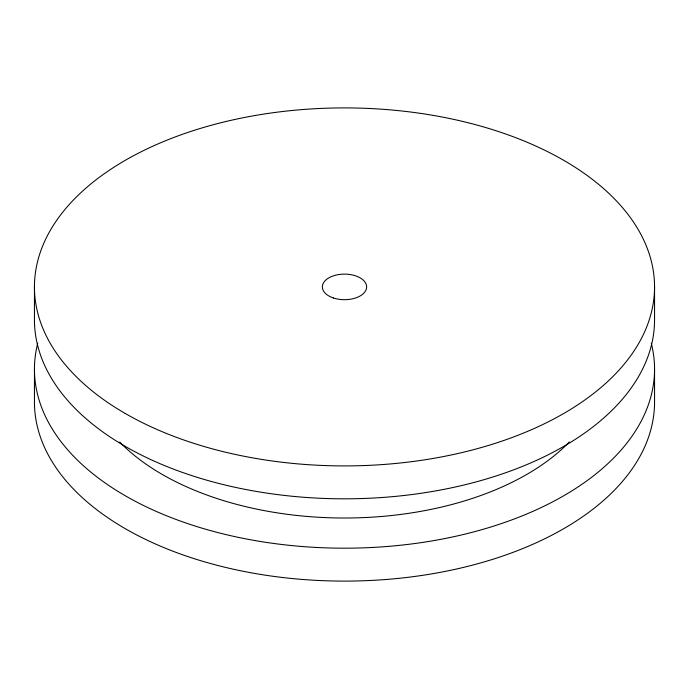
<?xml version="1.0" encoding="UTF-8"?>
<svg xmlns="http://www.w3.org/2000/svg" width="689" height="689" viewBox="0 0 689 689"><rect width="100%" height="100%" fill="white"/><g stroke="black" fill="none" stroke-linecap="round" stroke-linejoin="round"><path stroke-width="1.03" d="M654.55 286.908L654.55 319.817A310.05 179.002 0 0 1 344.5 498.819A310.05 179.002 0 0 1 34.45 319.817L34.45 286.908M654.55 369.183L654.55 402.092A310.05 179.002 0 0 1 344.5 581.103A310.05 179.002 0 0 1 34.45 402.092L34.45 369.183M651.269 343.225A310.05 179.002 0 0 1 344.5 548.186A310.05 179.002 0 0 1 37.731 343.225M569.321 442.002A257.781 148.833 0 0 1 344.5 518.016A257.781 148.833 0 0 1 119.679 442.002M125.26 413.486A310.05 179.002 0 0 0 643.982 333.235A310.05 179.002 0 0 0 264.257 114.004A310.05 179.002 0 0 0 125.26 413.486M333.424 297.984A22.143 12.79 0 0 0 366.643 286.908A22.143 12.79 0 0 0 333.424 275.833A22.143 12.79 0 0 0 333.424 297.984"/></g></svg>
